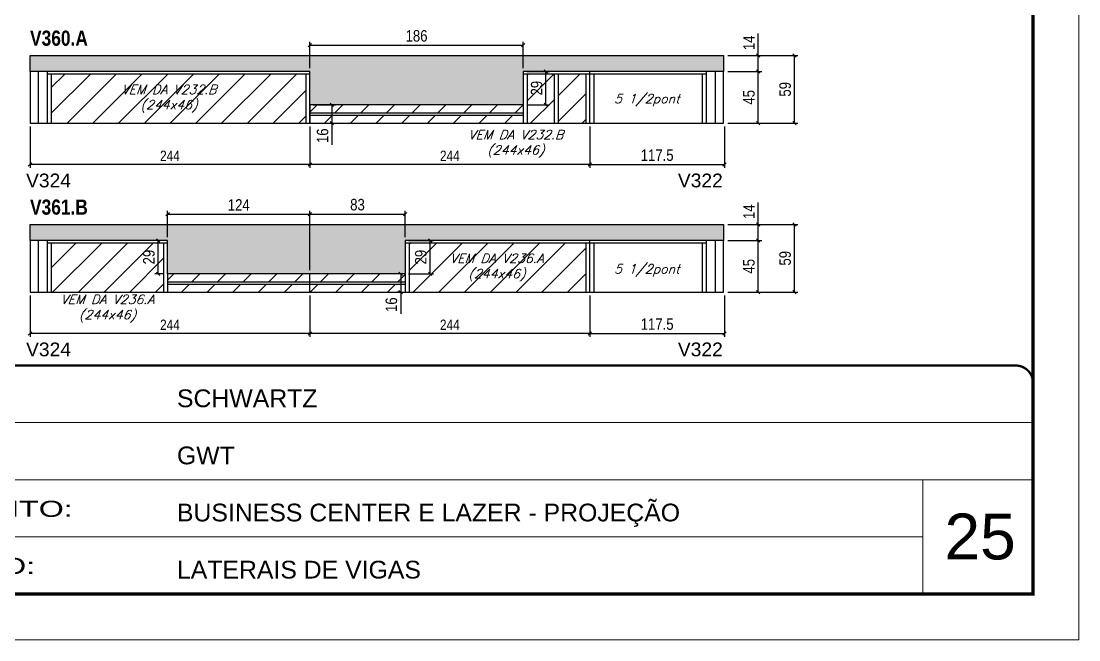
# Model space of a CAD drawing. Extents: x 13154 to 22413, y 1253 to 30260.
# Drawn here: x 13717 to 14639, y 21928 to 22467 of the extents above; entities that cross this region are included whole.
import ezdxf

# ---------------------------------------------------------------- set-up
doc = ezdxf.new("R2010")
doc.units = 0
doc.linetypes.add('CONTINUO', pattern=[0])
doc.linetypes.add('DASHED', pattern=[0.75, 0.5, -0.25])
for name, color, linetype in [('5', 5, 'Continuous'), ('COTA', 241, 'Continuous'), ('NOMENCLATURA', 7, 'Continuous'), ('Painéis', 200, 'Continuous'), ('SARR_2.2x7', 40, 'Continuous'), ('SARR_3.5x7', 81, 'Continuous'), ('texto', 7, 'Continuous')]:
    doc.layers.add(name, color=color, linetype=linetype)
for name, color, linetype, lineweight in [('CARIMBO', 255, 'Continuous', 9), ('Folhas', 255, 'Continuous', 9), ('Hachura', 251, 'Continuous', 9), ('SARRAFO DE PRESSAO', 251, 'DASHED', 9)]:
    doc.layers.add(name, color=color, linetype=linetype, lineweight=lineweight)
doc.styles.add('ARIAL', font='arial.ttf')
doc.styles.add('COTA TECNICA', font='techl___.ttf', dxfattribs={"height": 10})
doc.styles.add('COTA TECNICA-50', font='techl___.ttf', dxfattribs={"height": 9})
doc.styles.add('Romans', font='romans.shx')
doc.styles.get("Standard").update_dxf_attribs({"font": 'arial.ttf'})
doc.styles.add('TECNICA', font='techb___.ttf', dxfattribs={"height": 10})
doc.styles.add('Tecnologia', font='')
doc.styles.get('Tecnologia').set_extended_font_data('Forgotten Futurist')
doc.dimstyles.new('COTA PAINEL-50', dxfattribs={"dimtxt": 9, "dimasz": 3, "dimexe": 3, "dimexo": 3, "dimgap": 3, "dimtad": 1, "dimdec": 1, "dimzin": 12, "dimdsep": 46, "dimtxsty": 'COTA TECNICA-50', "dimblk1": 'OBLIQUE', "dimblk2": 'OBLIQUE', "dimsah": 1, "dimcen": 0.9, "dimclrd": 4, "dimclre": 4, "dimclrt": 240, "dimadec": 1, "dimazin": 3, "dimtfac": 1, "dimtdec": 1, "dimtmove": 0, "dimatfit": 3, "dimfxl": 1, "dimtolj": 1, "dimtzin": 12, "dimarcsym": 0})
doc.dimstyles.new('PAINEL', dxfattribs={"dimtxt": 10, "dimasz": 3, "dimexe": 3, "dimexo": 3, "dimgap": 3, "dimtad": 1, "dimdec": 1, "dimzin": 12, "dimdsep": 46, "dimtxsty": 'COTA TECNICA', "dimblk1": 'OBLIQUE', "dimblk2": 'OBLIQUE', "dimsah": 1, "dimcen": 0.9, "dimclrd": 4, "dimclre": 4, "dimclrt": 240, "dimadec": 1, "dimazin": 3, "dimtfac": 1, "dimtdec": 1, "dimtmove": 0, "dimatfit": 3, "dimfxl": 1, "dimtolj": 1, "dimtzin": 12, "dimarcsym": 0})

# ---------------------------------------------------------------- blocks, each defined once
blk = doc.blocks.new('9999999999')
at = {"color": 30, "linetype": 'CONTINUO'}
for p, q in [((98564.56, 34379.64), (99583.98, 34379.64)), ((98564.56, 34329.83), (99487.98, 34329.83)), ((99583.98, 34329.83), (99487.98, 34329.83)), ((99487.98, 34329.83), (99487.98, 34230.21)), ((98564.56, 34280.02), (99487.98, 34280.02))]:
    blk.add_line(p, q, dxfattribs=at)
at = {"color": 30, "linetype": 'CONTINUO', "const_width": 2}
blk.add_lwpolyline([(99583.98, 34230.21), (99583.98, 34414.45, 0.414214), (99568.98, 34429.45), (98228.98, 34429.45, 0.414214), (98213.98, 34414.45), (98213.98, 34245.21, 0.414214), (98228.98, 34230.21), (99583.98, 34230.21)], format="xyb", dxfattribs=at)
at = {"layer": 'Folhas'}
blk.add_lwpolyline([(98138.98, 34190.21), (99623.98, 34190.21), (99623.98, 35240.21), (98138.98, 35240.21)], close=True, dxfattribs=at)
at = {"layer": 'Folhas', "color": 30, "const_width": 3}
blk.add_lwpolyline([(98213.98, 34230.21), (99583.98, 34230.21), (99583.98, 35200.21), (98213.98, 35200.21)], close=True, dxfattribs=at)
at = {"color": 7, "linetype": 'Continuous', "ltscale": 5, "style": 'ARIAL'}
for s, height, p in [('SCHWARTZ', 15.483, (98837.68, 34393.13)), ('GWT', 15.483, (98837.68, 34343.32)), ('BUSINESS CENTER E LAZER - PROJEÇÃO', 15.4829, (98837.68, 34293.51)), ('LATERAIS DE VIGAS', 15.4829, (98837.68, 34243.7))]:
    blk.add_text(s, height=height, dxfattribs=at).set_placement(p)
at = {"layer": 'Folhas', "color": 7, "style": 'Tecnologia', "width": 1.5}
for s, p in [('PAVIMENTO:', (98573.65, 34297.5)), ('PROJETO:', (98573.65, 34247.69))]:
    blk.add_text(s, height=14, dxfattribs=at).set_placement(p)
blk = doc.blocks.new('_Oblique')
at = {"color": 0, "linetype": 'ByBlock', "lineweight": -2}
blk.add_line((-0.5, -0.5), (0.5, 0.5), dxfattribs=at)
blk = doc.blocks.new('*D76')
at = {"layer": 'COTA', "color": 4, "linetype": 'ByBlock', "lineweight": -2, "transparency": 16777216}
for p, q in [((13968.98, 22375.37), (13968.98, 22339.28)), ((14212.98, 22375.37), (14212.98, 22339.28)), ((14212.98, 22342.28), (13968.98, 22342.28))]:
    blk.add_line(p, q, dxfattribs=at)
at = {"layer": 'Defpoints', "color": 0, "linetype": 'ByBlock', "transparency": 16777216}
for p in [(13968.98, 22378.37), (14212.98, 22378.37), (13968.98, 22342.28)]:
    blk.add_point(p, dxfattribs=at)
at = {"layer": 'COTA', "color": 4, "linetype": 'ByBlock', "lineweight": -2, "transparency": 16777216, "xscale": 3, "yscale": 3, "zscale": 3, "rotation": 180}
blk.add_blockref('_Oblique', (13968.98, 22342.28), dxfattribs=at)
at = {"layer": 'COTA', "color": 4, "linetype": 'ByBlock', "lineweight": -2, "transparency": 16777216, "xscale": 3, "yscale": 3, "zscale": 3}
blk.add_blockref('_Oblique', (14212.98, 22342.28), dxfattribs=at)
at = {"layer": 'COTA', "color": 240, "linetype": 'ByBlock', "transparency": 16777216, "insert": (14090.98, 22349.85), "char_height": 9, "attachment_point": 5, "style": 'COTA TECNICA-50'}
blk.add_mtext('\\A1;244', dxfattribs=at)
blk = doc.blocks.new('*D77')
at = {"layer": 'COTA', "color": 4, "linetype": 'ByBlock', "lineweight": -2, "transparency": 16777216}
for p, q in [((13724.98, 22375.37), (13724.98, 22339.28)), ((13968.98, 22375.37), (13968.98, 22339.28)), ((13968.98, 22342.28), (13724.98, 22342.28))]:
    blk.add_line(p, q, dxfattribs=at)
at = {"layer": 'Defpoints', "color": 0, "linetype": 'ByBlock', "transparency": 16777216}
for p in [(13724.98, 22378.37), (13968.98, 22378.37), (13724.98, 22342.28)]:
    blk.add_point(p, dxfattribs=at)
at = {"layer": 'COTA', "color": 4, "linetype": 'ByBlock', "lineweight": -2, "transparency": 16777216, "xscale": 3, "yscale": 3, "zscale": 3, "rotation": 180}
blk.add_blockref('_Oblique', (13724.98, 22342.28), dxfattribs=at)
at = {"layer": 'COTA', "color": 4, "linetype": 'ByBlock', "lineweight": -2, "transparency": 16777216, "xscale": 3, "yscale": 3, "zscale": 3}
blk.add_blockref('_Oblique', (13968.98, 22342.28), dxfattribs=at)
at = {"layer": 'COTA', "color": 240, "linetype": 'ByBlock', "transparency": 16777216, "insert": (13846.98, 22349.85), "char_height": 9, "attachment_point": 5, "style": 'COTA TECNICA-50'}
blk.add_mtext('\\A1;244', dxfattribs=at)
blk = doc.blocks.new('*D78')
at = {"layer": 'COTA', "color": 4, "linetype": 'ByBlock', "lineweight": -2, "transparency": 16777216}
for p, q in [((14212.98, 22375.37), (14212.98, 22339.28)), ((14330.48, 22375.37), (14330.48, 22339.28)), ((14212.98, 22342.28), (14330.48, 22342.28))]:
    blk.add_line(p, q, dxfattribs=at)
at = {"layer": 'Defpoints', "color": 0, "linetype": 'ByBlock', "transparency": 16777216}
for p in [(14212.98, 22378.37), (14330.48, 22378.37), (14330.48, 22342.28)]:
    blk.add_point(p, dxfattribs=at)
at = {"layer": 'COTA', "color": 4, "linetype": 'ByBlock', "lineweight": -2, "transparency": 16777216, "xscale": 3, "yscale": 3, "zscale": 3, "rotation": 180}
blk.add_blockref('_Oblique', (14212.98, 22342.28), dxfattribs=at)
at = {"layer": 'COTA', "color": 4, "linetype": 'ByBlock', "lineweight": -2, "transparency": 16777216, "xscale": 3, "yscale": 3, "zscale": 3}
blk.add_blockref('_Oblique', (14330.48, 22342.28), dxfattribs=at)
at = {"layer": 'COTA', "color": 240, "linetype": 'ByBlock', "transparency": 16777216, "insert": (14271.73, 22350.39), "char_height": 10, "attachment_point": 5, "style": 'COTA TECNICA'}
blk.add_mtext('\\A1;117.5', dxfattribs=at)
blk = doc.blocks.new('*D79')
at = {"layer": 'COTA', "color": 4, "linetype": 'ByBlock', "lineweight": -2, "transparency": 16777216}
for p, q in [((14333.48, 22437.37), (14394.46, 22437.37)), ((14391.46, 22378.37), (14391.46, 22437.37)), ((14333.48, 22378.37), (14394.46, 22378.37))]:
    blk.add_line(p, q, dxfattribs=at)
at = {"layer": 'Defpoints', "color": 0, "linetype": 'ByBlock', "transparency": 16777216}
for p in [(14330.48, 22437.37), (14391.46, 22437.37), (14330.48, 22378.37)]:
    blk.add_point(p, dxfattribs=at)
at = {"layer": 'COTA', "color": 4, "linetype": 'ByBlock', "lineweight": -2, "transparency": 16777216, "xscale": 3, "yscale": 3, "zscale": 3}
for p, rotation in [((14391.46, 22437.37), 90), ((14391.46, 22378.37), 270)]:
    blk.add_blockref('_Oblique', p, dxfattribs=dict(at, rotation=rotation))
at = {"layer": 'COTA', "color": 240, "linetype": 'ByBlock', "transparency": 16777216, "insert": (14383.33, 22407.87), "char_height": 10, "attachment_point": 5, "rotation": 90, "style": 'COTA TECNICA'}
blk.add_mtext('\\A1;59', dxfattribs=at)
blk = doc.blocks.new('*D80')
at = {"layer": 'COTA', "color": 4, "linetype": 'ByBlock', "lineweight": -2, "transparency": 16777216}
for p, q in [((14333.48, 22423.37), (14362.87, 22423.37)), ((14359.87, 22378.37), (14359.87, 22423.37)), ((14333.48, 22378.37), (14362.87, 22378.37))]:
    blk.add_line(p, q, dxfattribs=at)
at = {"layer": 'Defpoints', "color": 0, "linetype": 'ByBlock', "transparency": 16777216}
for p in [(14330.48, 22423.37), (14359.87, 22423.37), (14330.48, 22378.37)]:
    blk.add_point(p, dxfattribs=at)
at = {"layer": 'COTA', "color": 4, "linetype": 'ByBlock', "lineweight": -2, "transparency": 16777216, "xscale": 3, "yscale": 3, "zscale": 3}
for p, rotation in [((14359.87, 22423.37), 90), ((14359.87, 22378.37), 270)]:
    blk.add_blockref('_Oblique', p, dxfattribs=dict(at, rotation=rotation))
at = {"layer": 'COTA', "color": 240, "linetype": 'ByBlock', "transparency": 16777216, "insert": (14351.76, 22400.87), "char_height": 10, "attachment_point": 5, "rotation": 90, "style": 'COTA TECNICA'}
blk.add_mtext('\\A1;45', dxfattribs=at)
blk = doc.blocks.new('*D81')
at = {"layer": 'COTA', "color": 4, "linetype": 'ByBlock', "lineweight": -2, "transparency": 16777216}
for p, q in [((14359.87, 22437.37), (14359.87, 22456.49)), ((14333.48, 22437.37), (14362.87, 22437.37)), ((14359.87, 22423.37), (14359.87, 22437.37)), ((14333.48, 22423.37), (14362.87, 22423.37))]:
    blk.add_line(p, q, dxfattribs=at)
at = {"layer": 'Defpoints', "color": 0, "linetype": 'ByBlock', "transparency": 16777216}
for p in [(14330.48, 22437.37), (14359.87, 22437.37), (14330.48, 22423.37)]:
    blk.add_point(p, dxfattribs=at)
at = {"layer": 'COTA', "color": 4, "linetype": 'ByBlock', "lineweight": -2, "transparency": 16777216, "xscale": 3, "yscale": 3, "zscale": 3}
for p, rotation in [((14359.87, 22437.37), 90), ((14359.87, 22423.37), 270)]:
    blk.add_blockref('_Oblique', p, dxfattribs=dict(at, rotation=rotation))
at = {"layer": 'COTA', "color": 240, "linetype": 'ByBlock', "transparency": 16777216, "insert": (14351.8, 22448.43), "char_height": 10, "attachment_point": 5, "rotation": 90, "style": 'COTA TECNICA'}
blk.add_mtext('\\A1;14', dxfattribs=at)
blk = doc.blocks.new('*D82')
at = {"layer": 'COTA', "color": 4, "linetype": 'ByBlock', "lineweight": -2, "transparency": 16777216}
for p, q in [((13968.98, 22426.37), (13968.98, 22449.31)), ((13968.98, 22446.31), (14154.98, 22446.31)), ((14154.98, 22426.37), (14154.98, 22449.31))]:
    blk.add_line(p, q, dxfattribs=at)
at = {"layer": 'Defpoints', "color": 0, "linetype": 'ByBlock', "transparency": 16777216}
for p in [(14154.98, 22446.31), (13968.98, 22423.37), (14154.98, 22423.37)]:
    blk.add_point(p, dxfattribs=at)
at = {"layer": 'COTA', "color": 4, "linetype": 'ByBlock', "lineweight": -2, "transparency": 16777216, "xscale": 3, "yscale": 3, "zscale": 3, "rotation": 180}
blk.add_blockref('_Oblique', (13968.98, 22446.31), dxfattribs=at)
at = {"layer": 'COTA', "color": 4, "linetype": 'ByBlock', "lineweight": -2, "transparency": 16777216, "xscale": 3, "yscale": 3, "zscale": 3}
blk.add_blockref('_Oblique', (14154.98, 22446.31), dxfattribs=at)
at = {"layer": 'COTA', "color": 240, "linetype": 'ByBlock', "transparency": 16777216, "insert": (14061.98, 22454.43), "char_height": 10, "attachment_point": 5, "style": 'COTA TECNICA'}
blk.add_mtext('\\A1;186', dxfattribs=at)
blk = doc.blocks.new('*D814')
at = {"layer": 'COTA', "color": 4, "linetype": 'ByBlock', "lineweight": -2, "transparency": 16777216}
for p, q in [((14157.98, 22423.37), (14177.78, 22423.37)), ((14174.78, 22394.37), (14174.78, 22423.37)), ((14157.98, 22394.37), (14177.78, 22394.37))]:
    blk.add_line(p, q, dxfattribs=at)
at = {"layer": 'Defpoints', "color": 0, "linetype": 'ByBlock', "transparency": 16777216}
for p in [(14154.98, 22423.37), (14174.78, 22423.37), (14154.98, 22394.37)]:
    blk.add_point(p, dxfattribs=at)
at = {"layer": 'COTA', "color": 4, "linetype": 'ByBlock', "lineweight": -2, "transparency": 16777216, "xscale": 3, "yscale": 3, "zscale": 3}
for p, rotation in [((14174.78, 22423.37), 90), ((14174.78, 22394.37), 270)]:
    blk.add_blockref('_Oblique', p, dxfattribs=dict(at, rotation=rotation))
at = {"layer": 'COTA', "color": 240, "linetype": 'ByBlock', "transparency": 16777216, "insert": (14166.69, 22408.87), "char_height": 10, "attachment_point": 5, "rotation": 90, "style": 'COTA TECNICA'}
blk.add_mtext('\\A1;29', dxfattribs=at)
blk = doc.blocks.new('*D83')
at = {"layer": 'COTA', "color": 4, "linetype": 'ByBlock', "lineweight": -2, "transparency": 16777216}
for p, q in [((13968.98, 22228.03), (13968.98, 22191.94)), ((14212.98, 22228.03), (14212.98, 22191.94)), ((14212.98, 22194.94), (13968.98, 22194.94))]:
    blk.add_line(p, q, dxfattribs=at)
at = {"layer": 'Defpoints', "color": 0, "linetype": 'ByBlock', "transparency": 16777216}
for p in [(13968.98, 22231.03), (14212.98, 22231.03), (13968.98, 22194.94)]:
    blk.add_point(p, dxfattribs=at)
at = {"layer": 'COTA', "color": 4, "linetype": 'ByBlock', "lineweight": -2, "transparency": 16777216, "xscale": 3, "yscale": 3, "zscale": 3, "rotation": 180}
blk.add_blockref('_Oblique', (13968.98, 22194.94), dxfattribs=at)
at = {"layer": 'COTA', "color": 4, "linetype": 'ByBlock', "lineweight": -2, "transparency": 16777216, "xscale": 3, "yscale": 3, "zscale": 3}
blk.add_blockref('_Oblique', (14212.98, 22194.94), dxfattribs=at)
at = {"layer": 'COTA', "color": 240, "linetype": 'ByBlock', "transparency": 16777216, "insert": (14090.98, 22202.51), "char_height": 9, "attachment_point": 5, "style": 'COTA TECNICA-50'}
blk.add_mtext('\\A1;244', dxfattribs=at)
blk = doc.blocks.new('*D84')
at = {"layer": 'COTA', "color": 4, "linetype": 'ByBlock', "lineweight": -2, "transparency": 16777216}
for p, q in [((13724.98, 22228.03), (13724.98, 22191.94)), ((13968.98, 22228.03), (13968.98, 22191.94)), ((13968.98, 22194.94), (13724.98, 22194.94))]:
    blk.add_line(p, q, dxfattribs=at)
at = {"layer": 'Defpoints', "color": 0, "linetype": 'ByBlock', "transparency": 16777216}
for p in [(13724.98, 22231.03), (13968.98, 22231.03), (13724.98, 22194.94)]:
    blk.add_point(p, dxfattribs=at)
at = {"layer": 'COTA', "color": 4, "linetype": 'ByBlock', "lineweight": -2, "transparency": 16777216, "xscale": 3, "yscale": 3, "zscale": 3, "rotation": 180}
blk.add_blockref('_Oblique', (13724.98, 22194.94), dxfattribs=at)
at = {"layer": 'COTA', "color": 4, "linetype": 'ByBlock', "lineweight": -2, "transparency": 16777216, "xscale": 3, "yscale": 3, "zscale": 3}
blk.add_blockref('_Oblique', (13968.98, 22194.94), dxfattribs=at)
at = {"layer": 'COTA', "color": 240, "linetype": 'ByBlock', "transparency": 16777216, "insert": (13846.98, 22202.51), "char_height": 9, "attachment_point": 5, "style": 'COTA TECNICA-50'}
blk.add_mtext('\\A1;244', dxfattribs=at)
blk = doc.blocks.new('*D85')
at = {"layer": 'COTA', "color": 4, "linetype": 'ByBlock', "lineweight": -2, "transparency": 16777216}
for p, q in [((14212.98, 22228.03), (14212.98, 22191.94)), ((14330.48, 22228.03), (14330.48, 22191.94)), ((14212.98, 22194.94), (14330.48, 22194.94))]:
    blk.add_line(p, q, dxfattribs=at)
at = {"layer": 'Defpoints', "color": 0, "linetype": 'ByBlock', "transparency": 16777216}
for p in [(14212.98, 22231.03), (14330.48, 22231.03), (14330.48, 22194.94)]:
    blk.add_point(p, dxfattribs=at)
at = {"layer": 'COTA', "color": 4, "linetype": 'ByBlock', "lineweight": -2, "transparency": 16777216, "xscale": 3, "yscale": 3, "zscale": 3, "rotation": 180}
blk.add_blockref('_Oblique', (14212.98, 22194.94), dxfattribs=at)
at = {"layer": 'COTA', "color": 4, "linetype": 'ByBlock', "lineweight": -2, "transparency": 16777216, "xscale": 3, "yscale": 3, "zscale": 3}
blk.add_blockref('_Oblique', (14330.48, 22194.94), dxfattribs=at)
at = {"layer": 'COTA', "color": 240, "linetype": 'ByBlock', "transparency": 16777216, "insert": (14271.73, 22203.05), "char_height": 10, "attachment_point": 5, "style": 'COTA TECNICA'}
blk.add_mtext('\\A1;117.5', dxfattribs=at)
blk = doc.blocks.new('*D86')
at = {"layer": 'COTA', "color": 4, "linetype": 'ByBlock', "lineweight": -2, "transparency": 16777216}
for p, q in [((14333.48, 22290.03), (14394.46, 22290.03)), ((14391.46, 22231.03), (14391.46, 22290.03)), ((14333.48, 22231.03), (14394.46, 22231.03))]:
    blk.add_line(p, q, dxfattribs=at)
at = {"layer": 'Defpoints', "color": 0, "linetype": 'ByBlock', "transparency": 16777216}
for p in [(14330.48, 22290.03), (14391.46, 22290.03), (14330.48, 22231.03)]:
    blk.add_point(p, dxfattribs=at)
at = {"layer": 'COTA', "color": 4, "linetype": 'ByBlock', "lineweight": -2, "transparency": 16777216, "xscale": 3, "yscale": 3, "zscale": 3}
for p, rotation in [((14391.46, 22290.03), 90), ((14391.46, 22231.03), 270)]:
    blk.add_blockref('_Oblique', p, dxfattribs=dict(at, rotation=rotation))
at = {"layer": 'COTA', "color": 240, "linetype": 'ByBlock', "transparency": 16777216, "insert": (14383.33, 22260.53), "char_height": 10, "attachment_point": 5, "rotation": 90, "style": 'COTA TECNICA'}
blk.add_mtext('\\A1;59', dxfattribs=at)
blk = doc.blocks.new('*D87')
at = {"layer": 'COTA', "color": 4, "linetype": 'ByBlock', "lineweight": -2, "transparency": 16777216}
for p, q in [((14333.48, 22276.03), (14362.87, 22276.03)), ((14359.87, 22231.03), (14359.87, 22276.03)), ((14333.48, 22231.03), (14362.87, 22231.03))]:
    blk.add_line(p, q, dxfattribs=at)
at = {"layer": 'Defpoints', "color": 0, "linetype": 'ByBlock', "transparency": 16777216}
for p in [(14330.48, 22276.03), (14359.87, 22276.03), (14330.48, 22231.03)]:
    blk.add_point(p, dxfattribs=at)
at = {"layer": 'COTA', "color": 4, "linetype": 'ByBlock', "lineweight": -2, "transparency": 16777216, "xscale": 3, "yscale": 3, "zscale": 3}
for p, rotation in [((14359.87, 22276.03), 90), ((14359.87, 22231.03), 270)]:
    blk.add_blockref('_Oblique', p, dxfattribs=dict(at, rotation=rotation))
at = {"layer": 'COTA', "color": 240, "linetype": 'ByBlock', "transparency": 16777216, "insert": (14351.76, 22253.53), "char_height": 10, "attachment_point": 5, "rotation": 90, "style": 'COTA TECNICA'}
blk.add_mtext('\\A1;45', dxfattribs=at)
blk = doc.blocks.new('*D88')
at = {"layer": 'COTA', "color": 4, "linetype": 'ByBlock', "lineweight": -2, "transparency": 16777216}
for p, q in [((14359.87, 22290.03), (14359.87, 22309.15)), ((14333.48, 22290.03), (14362.87, 22290.03)), ((14359.87, 22276.03), (14359.87, 22290.03)), ((14333.48, 22276.03), (14362.87, 22276.03))]:
    blk.add_line(p, q, dxfattribs=at)
at = {"layer": 'Defpoints', "color": 0, "linetype": 'ByBlock', "transparency": 16777216}
for p in [(14330.48, 22290.03), (14359.87, 22290.03), (14330.48, 22276.03)]:
    blk.add_point(p, dxfattribs=at)
at = {"layer": 'COTA', "color": 4, "linetype": 'ByBlock', "lineweight": -2, "transparency": 16777216, "xscale": 3, "yscale": 3, "zscale": 3}
for p, rotation in [((14359.87, 22290.03), 90), ((14359.87, 22276.03), 270)]:
    blk.add_blockref('_Oblique', p, dxfattribs=dict(at, rotation=rotation))
at = {"layer": 'COTA', "color": 240, "linetype": 'ByBlock', "transparency": 16777216, "insert": (14351.8, 22301.09), "char_height": 10, "attachment_point": 5, "rotation": 90, "style": 'COTA TECNICA'}
blk.add_mtext('\\A1;14', dxfattribs=at)
blk = doc.blocks.new('*D815')
at = {"layer": 'COTA', "color": 4, "linetype": 'ByBlock', "lineweight": -2, "transparency": 16777216}
for p, q in [((13841.98, 22276.03), (13833.74, 22276.03)), ((13836.74, 22247.03), (13836.74, 22276.03)), ((13841.98, 22247.03), (13833.74, 22247.03))]:
    blk.add_line(p, q, dxfattribs=at)
at = {"layer": 'Defpoints', "color": 0, "linetype": 'ByBlock', "transparency": 16777216}
for p in [(13836.74, 22276.03), (13844.98, 22276.03), (13844.98, 22247.03)]:
    blk.add_point(p, dxfattribs=at)
at = {"layer": 'COTA', "color": 4, "linetype": 'ByBlock', "lineweight": -2, "transparency": 16777216, "xscale": 3, "yscale": 3, "zscale": 3}
for p, rotation in [((13836.74, 22276.03), 90), ((13836.74, 22247.03), 270)]:
    blk.add_blockref('_Oblique', p, dxfattribs=dict(at, rotation=rotation))
at = {"layer": 'COTA', "color": 240, "linetype": 'ByBlock', "transparency": 16777216, "insert": (13828.65, 22261.53), "char_height": 10, "attachment_point": 5, "rotation": 90, "style": 'COTA TECNICA'}
blk.add_mtext('\\A1;29', dxfattribs=at)
blk = doc.blocks.new('*D816')
at = {"layer": 'COTA', "color": 4, "linetype": 'ByBlock', "lineweight": -2, "transparency": 16777216}
for p, q in [((14054.98, 22276.03), (14076.76, 22276.03)), ((14073.76, 22247.03), (14073.76, 22276.03)), ((14054.98, 22247.03), (14076.76, 22247.03))]:
    blk.add_line(p, q, dxfattribs=at)
at = {"layer": 'Defpoints', "color": 0, "linetype": 'ByBlock', "transparency": 16777216}
for p in [(14051.98, 22276.03), (14073.76, 22276.03), (14051.98, 22247.03)]:
    blk.add_point(p, dxfattribs=at)
at = {"layer": 'COTA', "color": 4, "linetype": 'ByBlock', "lineweight": -2, "transparency": 16777216, "xscale": 3, "yscale": 3, "zscale": 3}
for p, rotation in [((14073.76, 22276.03), 90), ((14073.76, 22247.03), 270)]:
    blk.add_blockref('_Oblique', p, dxfattribs=dict(at, rotation=rotation))
at = {"layer": 'COTA', "color": 240, "linetype": 'ByBlock', "transparency": 16777216, "insert": (14065.68, 22261.53), "char_height": 10, "attachment_point": 5, "rotation": 90, "style": 'COTA TECNICA'}
blk.add_mtext('\\A1;29', dxfattribs=at)
blk = doc.blocks.new('*D89')
at = {"layer": 'COTA', "color": 4, "linetype": 'ByBlock', "lineweight": -2, "transparency": 16777216}
for p, q in [((13844.98, 22279.03), (13844.98, 22301.97)), ((13844.98, 22298.97), (13968.98, 22298.97)), ((13968.98, 22250.03), (13968.98, 22301.97))]:
    blk.add_line(p, q, dxfattribs=at)
at = {"layer": 'Defpoints', "color": 0, "linetype": 'ByBlock', "transparency": 16777216}
for p in [(13968.98, 22298.97), (13844.98, 22276.03), (13968.98, 22247.03)]:
    blk.add_point(p, dxfattribs=at)
at = {"layer": 'COTA', "color": 4, "linetype": 'ByBlock', "lineweight": -2, "transparency": 16777216, "xscale": 3, "yscale": 3, "zscale": 3, "rotation": 180}
blk.add_blockref('_Oblique', (13844.98, 22298.97), dxfattribs=at)
at = {"layer": 'COTA', "color": 4, "linetype": 'ByBlock', "lineweight": -2, "transparency": 16777216, "xscale": 3, "yscale": 3, "zscale": 3}
blk.add_blockref('_Oblique', (13968.98, 22298.97), dxfattribs=at)
at = {"layer": 'COTA', "color": 240, "linetype": 'ByBlock', "transparency": 16777216, "insert": (13906.98, 22307.04), "char_height": 10, "attachment_point": 5, "style": 'COTA TECNICA'}
blk.add_mtext('\\A1;124', dxfattribs=at)
blk = doc.blocks.new('*D90')
at = {"layer": 'COTA', "color": 4, "linetype": 'ByBlock', "lineweight": -2, "transparency": 16777216}
for p, q in [((13968.98, 22250.03), (13968.98, 22301.97)), ((13968.98, 22298.97), (14051.98, 22298.97)), ((14051.98, 22279.03), (14051.98, 22301.97))]:
    blk.add_line(p, q, dxfattribs=at)
at = {"layer": 'Defpoints', "color": 0, "linetype": 'ByBlock', "transparency": 16777216}
for p in [(14051.98, 22298.97), (14051.98, 22276.03), (13968.98, 22247.03)]:
    blk.add_point(p, dxfattribs=at)
at = {"layer": 'COTA', "color": 4, "linetype": 'ByBlock', "lineweight": -2, "transparency": 16777216, "xscale": 3, "yscale": 3, "zscale": 3, "rotation": 180}
blk.add_blockref('_Oblique', (13968.98, 22298.97), dxfattribs=at)
at = {"layer": 'COTA', "color": 4, "linetype": 'ByBlock', "lineweight": -2, "transparency": 16777216, "xscale": 3, "yscale": 3, "zscale": 3}
blk.add_blockref('_Oblique', (14051.98, 22298.97), dxfattribs=at)
at = {"layer": 'COTA', "color": 240, "linetype": 'ByBlock', "transparency": 16777216, "insert": (14010.48, 22307.21), "char_height": 10, "attachment_point": 5, "style": 'COTA TECNICA'}
blk.add_mtext('\\A1;83', dxfattribs=at)
blk = doc.blocks.new('*D3274')
at = {"layer": 'COTA', "color": 4, "lineweight": -2, "transparency": 16777216}
for p, q in [((13971.98, 22394.37), (13991.19, 22394.37)), ((13988.19, 22394.37), (13988.19, 22378.37)), ((13971.98, 22378.37), (13991.19, 22378.37)), ((13988.19, 22378.37), (13988.19, 22359.35))]:
    blk.add_line(p, q, dxfattribs=at)
at = {"layer": 'Defpoints', "color": 0, "transparency": 16777216}
for p in [(13968.98, 22394.37), (13968.98, 22378.37), (13988.19, 22378.37)]:
    blk.add_point(p, dxfattribs=at)
at = {"layer": 'COTA', "color": 4, "lineweight": -2, "transparency": 16777216, "xscale": 3, "yscale": 3, "zscale": 3}
for p, rotation in [((13988.19, 22394.37), 90), ((13988.19, 22378.37), 270)]:
    blk.add_blockref('_Oblique', p, dxfattribs=dict(at, rotation=rotation))
at = {"layer": 'COTA', "color": 240, "transparency": 16777216, "insert": (13980.09, 22367.36), "char_height": 10, "attachment_point": 5, "rotation": 90, "style": 'COTA TECNICA'}
blk.add_mtext('\\A1;16', dxfattribs=at)
blk = doc.blocks.new('*D3275')
at = {"layer": 'COTA', "color": 4, "lineweight": -2, "transparency": 16777216}
for p, q in [((14048.98, 22247.03), (14045.15, 22247.03)), ((14048.15, 22247.03), (14048.15, 22231.03)), ((14048.98, 22231.03), (14045.15, 22231.03)), ((14048.15, 22231.03), (14048.15, 22212.01))]:
    blk.add_line(p, q, dxfattribs=at)
at = {"layer": 'Defpoints', "color": 0, "transparency": 16777216}
for p in [(14051.98, 22247.03), (14048.15, 22231.03), (14051.98, 22231.03)]:
    blk.add_point(p, dxfattribs=at)
at = {"layer": 'COTA', "color": 4, "lineweight": -2, "transparency": 16777216, "xscale": 3, "yscale": 3, "zscale": 3}
for p, rotation in [((14048.15, 22247.03), 90), ((14048.15, 22231.03), 270)]:
    blk.add_blockref('_Oblique', p, dxfattribs=dict(at, rotation=rotation))
at = {"layer": 'COTA', "color": 240, "transparency": 16777216, "insert": (14040.05, 22220.02), "char_height": 10, "attachment_point": 5, "rotation": 90, "style": 'COTA TECNICA'}
blk.add_mtext('\\A1;16', dxfattribs=at)

msp = doc.modelspace()

# ---------------------------------------------------------------- hatches: boundary and pattern name
at = {"layer": 'COTA', "linetype": 'ByBlock'}
h = msp.add_hatch(dxfattribs=at)
h.set_pattern_fill('AR-CONC', color=256, scale=0.03)
h.set_pattern_definition([(50, (-115866.6203, -5341.9357), (5.46554007, -0.47817257), [0.5715, -6.2865]), (355, (-115866.62, -5341.936), (-1.05730264, 5.73170536), [0.4572, -5.02921753]), (100.4514447, (-115866.165, -5341.9756), (4.40823741, 5.25353256), [0.48570026, -5.34270734]), (46.1842, (-115866.62, -5340.412), (8.13237123, -1.26126984), [0.85725, -9.42975]), (96.6355576, (-115865.9426, -5340.517), (7.122124, 7.42278374), [0.7285507, -8.01406824]), (351.184151, (-115866.62, -5340.412), (7.122124, 7.42278374), [0.685799, -7.54379196]), (21, (-115865.8583, -5340.7927), (4.54843174, -3.06795595), [0.5715, -6.2865]), (326, (-115865.858, -5340.793), (1.85406085, 5.52563898), [0.4572, -5.0292]), (71.451445, (-115865.479, -5341.0484), (6.40249258, 2.45768307), [0.48570026, -5.34269813]), (37.5, (-115866.6203, -5341.9357), (0.092658098, 2.536651166), [0, -4.96824, 0, -5.1054, 0, -5.04825]), (7.5, (-115866.6203, -5341.9357), (2.004589875, 3.005417245), [0, -2.91084, 0, -4.85394, 0, -1.92405]), (327.5, (-115868.3195, -5341.9357), (4.067717855, -0.17186232), [0, -1.905, 0, -5.9436, 0, -7.8867]), (317.5, (-115869.0815, -5341.9357), (4.44387544, 0.76279473), [0, -2.4765, 0, -3.94716, 0, -5.6007])])
h.paths.add_polyline_path([(14154.98, 22394.37), (14154.98, 22423.37), (14329.48, 22423.37), (14329.48, 22437.37), (13724.98, 22437.37), (13724.98, 22423.37), (13968.98, 22423.37), (13968.98, 22394.37)])
h = msp.add_hatch(dxfattribs=at)
h.set_pattern_fill('AR-CONC', color=256, scale=0.03)
h.set_pattern_definition([(50, (-115811.6203, -5657.502), (5.46554007, -0.47817257), [0.5715, -6.2865]), (355, (-115811.62, -5657.502), (-1.05730264, 5.73170536), [0.4572, -5.02921753]), (100.4514447, (-115811.165, -5657.542), (4.40823741, 5.25353256), [0.48570026, -5.34270734]), (46.1842, (-115811.62, -5655.978), (8.13237123, -1.26126984), [0.85725, -9.42975]), (96.6355576, (-115810.9426, -5656.083), (7.122124, 7.42278374), [0.7285507, -8.01406824]), (351.184151, (-115811.62, -5655.978), (7.122124, 7.42278374), [0.685799, -7.54379196]), (21, (-115810.8583, -5656.359), (4.54843174, -3.06795595), [0.5715, -6.2865]), (326, (-115810.858, -5656.359), (1.85406085, 5.52563898), [0.4572, -5.0292]), (71.451445, (-115810.479, -5656.6146), (6.40249258, 2.45768307), [0.48570026, -5.34269813]), (37.5, (-115811.6203, -5657.502), (0.092658098, 2.536651166), [0, -4.96824, 0, -5.1054, 0, -5.04825]), (7.5, (-115811.6203, -5657.502), (2.004589875, 3.005417245), [0, -2.91084, 0, -4.85394, 0, -1.92405]), (327.5, (-115813.3195, -5657.502), (4.067717855, -0.17186232), [0, -1.905, 0, -5.9436, 0, -7.8867]), (317.5, (-115814.0815, -5657.502), (4.44387544, 0.76279473), [0, -2.4765, 0, -3.94716, 0, -5.6007])])
h.paths.add_polyline_path([(14051.98, 22247.03), (14051.98, 22276.03), (14329.48, 22276.03), (14329.48, 22290.03), (13724.98, 22290.03), (13724.98, 22276.03), (13844.98, 22276.03), (13844.98, 22247.03)])
at = {"layer": 'Hachura', "linetype": 'ByBlock'}
h = msp.add_hatch(dxfattribs=at)
h.set_pattern_fill('ANSI31', color=256, scale=5)
h.paths.add_polyline_path([(13965.48, 22378.37), (13965.48, 22421.17), (13743.48, 22421.17), (13743.48, 22378.37)])
h.paths.add_polyline_path([(14185.38, 22378.37), (14209.48, 22378.37), (14209.48, 22421.17), (14185.38, 22421.17)])
h.paths.add_polyline_path([(14181.88, 22378.37), (14181.88, 22421.17), (14158.48, 22421.17), (14158.48, 22378.37)])
h.paths.add_polyline_path([(13968.98, 22385.37), (13968.98, 22378.37), (14154.98, 22378.37), (14154.98, 22385.37)])
h.paths.add_polyline_path([(14154.98, 22387.37), (14154.98, 22394.37), (13968.98, 22394.37), (13968.98, 22387.37)])
h = msp.add_hatch(dxfattribs=at)
h.set_pattern_fill('ANSI31', color=256, scale=5)
h.paths.add_polyline_path([(13743.48, 22273.83), (13743.48, 22231.03), (13841.48, 22231.03), (13841.48, 22273.83)])
h.paths.add_polyline_path([(13844.98, 22238.03), (13844.98, 22231.03), (13968.98, 22231.03), (13968.98, 22238.03)])
h.paths.add_polyline_path([(13968.98, 22240.03), (13968.98, 22247.03), (13844.98, 22247.03), (13844.98, 22240.03)])
h.paths.add_polyline_path([(13968.98, 22247.03), (13968.98, 22240.03), (14051.98, 22240.03), (14051.98, 22247.03)])
h.paths.add_polyline_path([(13968.98, 22238.03), (13968.98, 22231.03), (14051.98, 22231.03), (14051.98, 22238.03)])
h.paths.add_polyline_path([(14209.48, 22231.03), (14209.48, 22273.83), (14055.48, 22273.83), (14055.48, 22231.03)])

# ---------------------------------------------------------------- linework, layer by layer
at = {"layer": 'COTA', "linetype": 'ByBlock'}
for p, q in [((13724.98, 22423.37), (13724.98, 22437.37)), ((13724.98, 22437.37), (14329.48, 22437.37)), ((14329.48, 22437.37), (14329.48, 22423.37)), ((14181.88, 22421.17), (14181.88, 22378.37)), ((14314.48, 22423.37), (14314.48, 22378.37)), ((13968.98, 22394.37), (13968.98, 22378.37)), ((14154.98, 22394.37), (14154.98, 22378.37)), ((13724.98, 22276.03), (13724.98, 22290.03)), ((13724.98, 22290.03), (14329.48, 22290.03)), ((14329.48, 22290.03), (14329.48, 22276.03)), ((14314.48, 22276.03), (14314.48, 22231.03)), ((13844.98, 22247.03), (13844.98, 22231.03)), ((14051.98, 22247.03), (14051.98, 22231.03))]:
    msp.add_line(p, q, dxfattribs=at)
at = {"layer": 'Painéis', "linetype": 'Continuous'}
for p, q in [((14212.98, 22378.37), (14212.98, 22423.37)), ((13968.98, 22378.37), (13968.98, 22394.37)), ((14212.98, 22231.03), (14212.98, 22276.03)), ((13968.98, 22231.03), (13968.98, 22247.03))]:
    msp.add_line(p, q, dxfattribs=at)
for points in [[(14329.48, 22378.37), (14329.48, 22423.37), (14154.98, 22423.37), (14154.98, 22394.37), (13968.98, 22394.37), (13968.98, 22423.37), (13724.98, 22423.37), (13724.98, 22378.37)], [(14329.48, 22231.03), (14329.48, 22276.03), (14051.98, 22276.03), (14051.98, 22247.03), (13844.98, 22247.03), (13844.98, 22276.03), (13724.98, 22276.03), (13724.98, 22231.03)]]:
    msp.add_lwpolyline(points, close=True, dxfattribs=at)
at = {"layer": 'SARR_2.2x7', "linetype": 'Continuous'}
for p, q in [((13731.98, 22423.37), (13731.98, 22378.37)), ((13968.98, 22421.17), (13739.98, 22421.17)), ((14211.98, 22421.17), (14154.98, 22421.17)), ((14314.48, 22421.17), (14211.98, 22421.17)), ((14322.48, 22378.37), (14322.48, 22423.37)), ((13968.98, 22387.37), (14154.98, 22387.37)), ((13968.98, 22385.37), (14154.98, 22385.37)), ((13731.98, 22276.03), (13731.98, 22231.03)), ((13844.98, 22273.83), (13739.98, 22273.83)), ((14211.98, 22273.83), (14051.98, 22273.83)), ((14314.48, 22273.83), (14211.98, 22273.83)), ((14322.48, 22231.03), (14322.48, 22276.03)), ((13844.98, 22240.03), (13968.98, 22240.03)), ((13844.98, 22238.03), (13968.98, 22238.03)), ((13968.98, 22240.03), (14051.98, 22240.03)), ((13968.98, 22238.03), (14051.98, 22238.03))]:
    msp.add_line(p, q, dxfattribs=at)
at = {"layer": 'SARR_3.5x7'}
for p, q in [((13739.98, 22423.37), (13739.98, 22378.37)), ((13743.48, 22421.17), (13743.48, 22378.37)), ((13965.48, 22421.17), (13965.48, 22378.37)), ((14158.48, 22421.17), (14158.48, 22378.37)), ((14185.38, 22421.17), (14185.38, 22378.37)), ((14209.48, 22421.17), (14209.48, 22378.37)), ((14216.48, 22421.17), (14216.48, 22378.37)), ((14310.98, 22421.17), (14310.98, 22378.37)), ((13739.98, 22276.03), (13739.98, 22231.03)), ((13743.48, 22273.83), (13743.48, 22231.03)), ((13841.48, 22273.83), (13841.48, 22231.03)), ((14055.48, 22273.83), (14055.48, 22231.03)), ((14209.48, 22273.83), (14209.48, 22231.03)), ((14216.48, 22273.83), (14216.48, 22231.03)), ((14310.98, 22273.83), (14310.98, 22231.03))]:
    msp.add_line(p, q, dxfattribs=at)

# ---------------------------------------------------------------- block references
at = {"layer": 'SARRAFO DE PRESSAO', "color": 6, "linetype": 'ByBlock'}
msp.add_blockref('9999999999', (-84984.6, -12262.48), dxfattribs=at)

# ---------------------------------------------------------------- texts
at = {"layer": '5', "linetype": 'Continuous'}
for s, p in [('V324', (13721.55, 22322.38)), ('V322', (14289.81, 22322.38)), ('V324', (13721.55, 22175.04)), ('V322', (14289.81, 22175.04))]:
    msp.add_text(s, height=12, rotation=0.00004, dxfattribs=at).set_placement(p)
at = {"layer": 'CARIMBO', "style": 'ARIAL'}
msp.add_text('25', height=40, dxfattribs=at).set_placement((14522.24, 21997.87))
at = {"layer": 'NOMENCLATURA', "style": 'TECNICA'}
for s, p in [('V360.A', (13724.98, 22445.89)), ('V361.B', (13724.98, 22298.55))]:
    msp.add_text(s, height=13.2, dxfattribs=at).set_placement(p)
at = {"layer": 'texto', "color": 2, "char_height": 8, "attachment_point": 5, "style": 'Romans'}
for s, insert in [('{\\Q19;\\C256;VEM DA V232.B\\P(244x46)}', (13846.08, 22399.77)), ('{\\Q19;\\C256;5 1/2pont}', (14262.73, 22398.37)), ('{\\Q19;\\C256;VEM DA V232.B\\P(244x46)}', (14148.48, 22360.33)), ('{\\Q19;\\C256;VEM DA V236.A\\P(244x46)}', (14131.98, 22252.43)), ('{\\Q19;\\C256;5 1/2pont}', (14262.73, 22249.93)), ('{\\Q19;\\C256;VEM DA V236.A\\P(244x46)}', (13792.48, 22216.64))]:
    msp.add_mtext(s, dxfattribs=dict(at, insert=insert))

# ---------------------------------------------------------------- dimensions: what is measured, and where the dimension line sits
at = {"layer": 'COTA', "linetype": 'ByBlock'}
for base, p1, p2, picture, middle in [((14154.98, 22446.31), (13968.98, 22423.37), (14154.98, 22423.37), '*D82', (14061.98, 22454.43)), ((14330.48, 22342.28), (14212.98, 22378.37), (14330.48, 22378.37), '*D78', (14271.73, 22350.39)), ((13968.98, 22298.97), (13844.98, 22276.03), (13968.98, 22247.03), '*D89', (13906.98, 22307.04)), ((14051.98, 22298.97), (13968.98, 22247.03), (14051.98, 22276.03), '*D90', (14010.48, 22307.21)), ((14330.48, 22194.94), (14212.98, 22231.03), (14330.48, 22231.03), '*D85', (14271.73, 22203.05))]:
    dim = msp.add_linear_dim(base=base, p1=p1, p2=p2, dimstyle='PAINEL', dxfattribs=at)
    dim.commit()
    dim.dimension.update_dxf_attribs({"geometry": picture, "text_midpoint": middle})
for base, p1, p2, picture, middle in [((14359.87, 22437.37), (14330.48, 22423.37), (14330.48, 22437.37), '*D81', (14351.8, 22448.43)), ((14391.46, 22437.37), (14330.48, 22378.37), (14330.48, 22437.37), '*D79', (14383.33, 22407.87)), ((14174.78, 22423.37), (14154.98, 22394.37), (14154.98, 22423.37), '*D814', (14166.69, 22408.87)), ((14359.87, 22423.37), (14330.48, 22378.37), (14330.48, 22423.37), '*D80', (14351.76, 22400.87)), ((14359.87, 22290.03), (14330.48, 22276.03), (14330.48, 22290.03), '*D88', (14351.8, 22301.09)), ((14391.46, 22290.03), (14330.48, 22231.03), (14330.48, 22290.03), '*D86', (14383.33, 22260.53)), ((13836.74, 22276.03), (13844.98, 22247.03), (13844.98, 22276.03), '*D815', (13828.65, 22261.53)), ((14073.76, 22276.03), (14051.98, 22247.03), (14051.98, 22276.03), '*D816', (14065.68, 22261.53)), ((14359.87, 22276.03), (14330.48, 22231.03), (14330.48, 22276.03), '*D87', (14351.76, 22253.53))]:
    dim = msp.add_linear_dim(base=base, p1=p1, p2=p2, angle=90, dimstyle='PAINEL', dxfattribs=at)
    dim.commit()
    dim.dimension.update_dxf_attribs({"geometry": picture, "text_midpoint": middle})
at = {"layer": 'COTA'}
for base, p1, p2, picture, middle in [((13988.19, 22378.37), (13968.98, 22394.37), (13968.98, 22378.37), '*D3274', (13980.09, 22367.36)), ((14048.15, 22231.03), (14051.98, 22247.03), (14051.98, 22231.03), '*D3275', (14040.05, 22220.02))]:
    dim = msp.add_linear_dim(base=base, p1=p1, p2=p2, angle=90, dimstyle='PAINEL', dxfattribs=at)
    dim.commit()
    dim.dimension.update_dxf_attribs({"geometry": picture, "text_midpoint": middle})
at = {"layer": 'COTA', "linetype": 'ByBlock'}
for base, p1, p2, picture, middle in [((13724.98, 22342.28), (13968.98, 22378.37), (13724.98, 22378.37), '*D77', (13846.98, 22349.85)), ((13724.98, 22194.94), (13968.98, 22231.03), (13724.98, 22231.03), '*D84', (13846.98, 22202.51))]:
    dim = msp.add_linear_dim(base=base, p1=p1, p2=p2, angle=180, dimstyle='COTA PAINEL-50', override={"dimarcsym": 1}, dxfattribs=at)
    dim.commit()
    dim.dimension.update_dxf_attribs({"geometry": picture, "text_midpoint": middle})
for base, p1, p2, picture, middle in [((13968.98, 22342.28), (14212.98, 22378.37), (13968.98, 22378.37), '*D76', (14090.98, 22349.85)), ((13968.98, 22194.94), (14212.98, 22231.03), (13968.98, 22231.03), '*D83', (14090.98, 22202.51))]:
    dim = msp.add_linear_dim(base=base, p1=p1, p2=p2, dimstyle='COTA PAINEL-50', override={"dimarcsym": 1}, dxfattribs=at)
    dim.commit()
    dim.dimension.update_dxf_attribs({"geometry": picture, "text_midpoint": middle})

doc.saveas('drawing.dxf')
